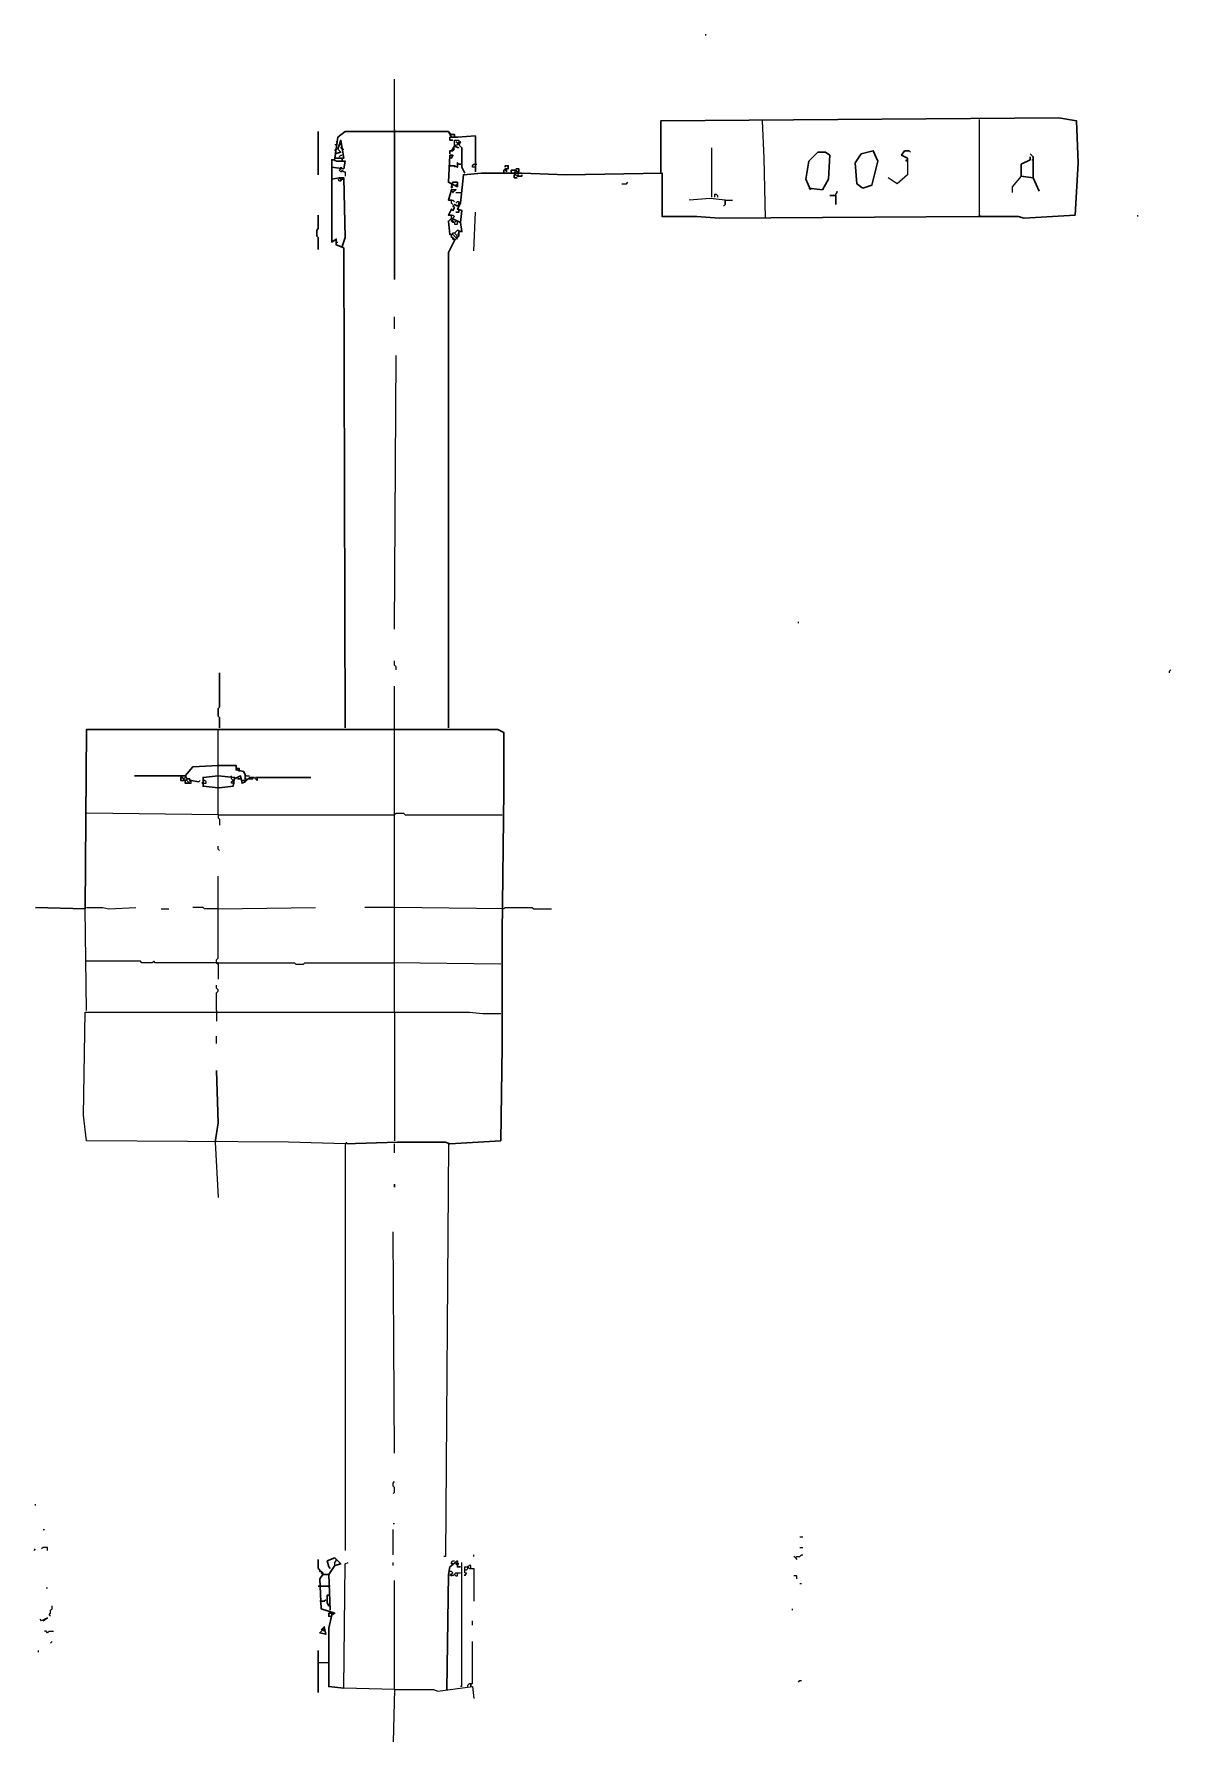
# Model space of a CAD drawing. Header units: millimetres. Extents: x 32 to 4162, y 440 to 3057.
# Drawn here: x 3402 to 4162, y 1614 to 2756 of the extents above; entities that cross this region are included whole.
import ezdxf

# ---------------------------------------------------------------- set-up
doc = ezdxf.new("R2010")
doc.units = ezdxf.units.MM

msp = doc.modelspace()

# ---------------------------------------------------------------- linework, layer by layer
for points in [[(3851, 2755, 0), (3851, 2756, 0)], [(3643, 2692, 0), (3643, 2726, 0)], [(3891, 2633, 0), (3890, 2673, 0), (3889, 2698, 0)], [(4034, 2635, 0), (4034, 2699, 0)], [(3605, 2684, 0), (3604, 2684, 0), (3605, 2685, 0)], [(3681, 2689, 0), (3680, 2690, 0)], [(3683, 2681, 0), (3683, 2685, 0), (3686, 2685, 0), (3686, 2684, 0)], [(3685, 2683, 0), (3684, 2684, 0)], [(3604, 2682, 0), (3603, 2682, 0)], [(3604, 2678, 0), (3603, 2678, 0), (3604, 2679, 0)], [(3608, 2679, 0), (3607, 2680, 0), (3608, 2681, 0), (3606, 2683, 0)], [(3606, 2674, 0), (3607, 2675, 0), (3608, 2675, 0)], [(3608, 2679, 0), (3609, 2679, 0)], [(3681, 2678, 0), (3682, 2678, 0), (3683, 2679, 0), (3682, 2680, 0), (3683, 2681, 0)], [(3683, 2681, 0), (3684, 2682, 0), (3685, 2682, 0)], [(3855, 2647, 0), (3855, 2680, 0)], [(3603, 2672, 0), (3603, 2671, 0)], [(3608, 2664, 0), (3607, 2664, 0), (3606, 2665, 0), (3607, 2666, 0)], [(3607, 2666, 0), (3607, 2667, 0), (3608, 2666, 0)], [(3608, 2664, 0), (3608, 2665, 0), (3609, 2664, 0), (3610, 2664, 0), (3610, 2661, 0)], [(3683, 2668, 0), (3683, 2667, 0)], [(3697, 2667, 0), (3695, 2667, 0), (3695, 2668, 0), (3696, 2669, 0), (3697, 2669, 0)], [(3697, 2669, 0), (3698, 2669, 0)], [(3718, 2664, 0), (3718, 2665, 0), (3717, 2665, 0), (3718, 2664, 0)], [(3721, 2664, 0), (3721, 2663, 0)], [(3723, 2664, 0), (3724, 2664, 0)], [(3725, 2662, 0), (3726, 2662, 0)], [(3986, 2671, 0), (3986, 2662, 0), (3979, 2656, 0), (3973, 2660, 0)], [(3986, 2671, 0), (3985, 2671, 0), (3985, 2672, 0), (3986, 2671, 0)], [(4062, 2661, 0), (4056, 2654, 0), (4056, 2650, 0)], [(4069, 2672, 0), (4070, 2672, 0)], [(3605, 2659, 0), (3606, 2658, 0), (3607, 2658, 0), (3608, 2659, 0), (3609, 2659, 0)], [(3606, 2660, 0), (3607, 2659, 0)], [(3681, 2654, 0), (3682, 2654, 0), (3681, 2653, 0), (3681, 2654, 0)], [(3684, 2655, 0), (3685, 2656, 0)], [(3684, 2650, 0), (3687, 2650, 0)], [(3795, 2656, 0), (3798, 2656, 0), (3799, 2657, 0)], [(3938, 2648, 0), (3938, 2649, 0), (3939, 2650, 0), (3939, 2651, 0)], [(3682, 2642, 0), (3681, 2643, 0), (3681, 2645, 0), (3682, 2645, 0), (3683, 2644, 0)], [(3681, 2639, 0), (3681, 2638, 0)], [(3684, 2643, 0), (3685, 2644, 0), (3686, 2644, 0), (3686, 2643, 0)], [(3685, 2641, 0), (3686, 2642, 0), (3686, 2643, 0)], [(3686, 2638, 0), (3686, 2639, 0), (3685, 2639, 0)], [(3864, 2645, 0), (3854, 2646, 0), (3840, 2645, 0)], [(3857, 2647, 0), (3857, 2649, 0), (3858, 2649, 0), (3859, 2648, 0), (3859, 2647, 0)], [(3864, 2645, 0), (3869, 2645, 0)], [(3681, 2633, 0), (3681, 2635, 0), (3682, 2635, 0), (3683, 2634, 0), (3682, 2633, 0)], [(3683, 2630, 0), (3682, 2630, 0), (3681, 2631, 0), (3681, 2632, 0), (3683, 2630, 0), (3684, 2631, 0)], [(3683, 2630, 0), (3683, 2629, 0), (3685, 2629, 0), (3685, 2630, 0)], [(3685, 2630, 0), (3685, 2631, 0), (3684, 2631, 0)], [(3696, 2611, 0), (3697, 2637, 0)], [(4034, 2635, 0), (4035, 2634, 0)], [(4140, 2634, 0), (4140, 2635, 0)], [(3604, 2617, 0), (3605, 2617, 0)], [(3684, 2620, 0), (3685, 2621, 0), (3683, 2623, 0), (3682, 2623, 0), (3681, 2622, 0)], [(3683, 2618, 0), (3683, 2619, 0), (3682, 2620, 0), (3681, 2620, 0), (3681, 2622, 0)], [(3683, 2618, 0), (3682, 2619, 0), (3682, 2620, 0)], [(3683, 2623, 0), (3685, 2625, 0), (3686, 2625, 0), (3686, 2624, 0)], [(3685, 2622, 0), (3686, 2623, 0), (3686, 2624, 0)], [(3643, 2559, 0), (3643, 2567, 0)], [(3643, 2358, 0), (3644, 2541, 0)], [(3913, 2362, 0), (3913, 2363, 0)], [(3644, 2331, 0), (3644, 2333, 0), (3643, 2334, 0), (3643, 2337, 0)], [(4161, 2329, 0), (4161, 2330, 0), (4162, 2331, 0)], [(3643, 2291, 0), (3643, 2320, 0)], [(3525, 2234, 0), (3525, 2291, 0)], [(3643, 2102, 0), (3643, 2291, 0)], [(3503, 2257, 0), (3502, 2257, 0), (3502, 2258, 0)], [(3505, 2256, 0), (3504, 2257, 0), (3504, 2258, 0)], [(3505, 2255, 0), (3507, 2255, 0), (3507, 2256, 0), (3506, 2257, 0)], [(3505, 2256, 0), (3505, 2255, 0)], [(3514, 2255, 0), (3517, 2255, 0), (3517, 2256, 0), (3516, 2257, 0), (3515, 2257, 0), (3515, 2256, 0), (3514, 2255, 0)], [(3526, 2252, 0), (3525, 2252, 0)], [(3534, 2259, 0), (3534, 2260, 0)], [(3535, 2255, 0), (3534, 2255, 0), (3534, 2256, 0), (3535, 2257, 0), (3534, 2258, 0), (3534, 2259, 0)], [(3535, 2255, 0), (3536, 2255, 0)], [(3543, 2256, 0), (3542, 2257, 0), (3541, 2257, 0)], [(3544, 2260, 0), (3543, 2260, 0)], [(3543, 2257, 0), (3544, 2258, 0), (3545, 2258, 0)], [(3543, 2257, 0), (3543, 2256, 0)], [(3544, 2260, 0), (3546, 2260, 0)], [(3551, 2259, 0), (3550, 2259, 0)], [(3525, 2234, 0), (3437, 2235, 0)], [(3525, 2234, 0), (3643, 2234, 0)], [(3525, 2234, 0), (3525, 2232, 0), (3526, 2231, 0), (3526, 2227, 0)], [(3643, 2234, 0), (3644, 2235, 0), (3649, 2235, 0), (3650, 2234, 0), (3715, 2234, 0)], [(3526, 2210, 0), (3525, 2211, 0), (3525, 2213, 0)], [(3524, 2135, 0), (3524, 2137, 0), (3525, 2138, 0), (3525, 2193, 0)], [(3437, 2103, 0), (3436, 2171, 0)], [(3437, 2172, 0), (3448, 2172, 0), (3452, 2171, 0), (3470, 2172, 0)], [(3487, 2171, 0), (3492, 2171, 0)], [(3525, 2171, 0), (3516, 2171, 0), (3515, 2172, 0), (3508, 2172, 0)], [(3525, 2171, 0), (3590, 2172, 0)], [(3643, 2172, 0), (3623, 2172, 0)], [(3716, 2171, 0), (3643, 2172, 0)], [(3716, 2171, 0), (3717, 2172, 0), (3735, 2172, 0), (3736, 2171, 0), (3748, 2171, 0)], [(3524, 2135, 0), (3483, 2135, 0), (3482, 2136, 0), (3481, 2135, 0), (3474, 2135, 0), (3473, 2136, 0), (3437, 2136, 0)], [(3524, 2135, 0), (3576, 2135, 0), (3577, 2134, 0), (3582, 2134, 0), (3583, 2135, 0), (3642, 2135, 0)], [(3524, 2135, 0), (3525, 2134, 0), (3525, 2124, 0)], [(3525, 2135, 0), (3524, 2135, 0)], [(3714, 2134, 0), (3642, 2135, 0)], [(3524, 2103, 0), (3524, 2115, 0), (3525, 2116, 0), (3525, 2117, 0), (3524, 2118, 0), (3524, 2120, 0)], [(3610, 2014, 0), (3572, 2015, 0), (3437, 2016, 0), (3435, 2033, 0), (3436, 2102, 0), (3693, 2102, 0), (3702, 2101, 0), (3714, 2101, 0)], [(3524, 2103, 0), (3524, 2096, 0)], [(3643, 2102, 0), (3643, 2016, 0)], [(3524, 2081, 0), (3524, 2086, 0)], [(3523, 2015, 0), (3525, 1978, 0)], [(3610, 2014, 0), (3611, 2015, 0)], [(3610, 2014, 0), (3610, 1742, 0)], [(3643, 2008, 0), (3643, 2014, 0)], [(3679, 2014, 0), (3677, 1738, 0), (3676, 1738, 0)], [(3643, 1807, 0), (3642, 1955, 0)], [(3642, 1780, 0), (3643, 1781, 0), (3643, 1784, 0), (3642, 1785, 0), (3642, 1787, 0), (3643, 1788, 0)], [(3403, 1772, 0), (3403, 1773, 0)], [(3642, 1760, 0), (3643, 1760, 0)], [(3408, 1756, 0), (3409, 1756, 0)], [(3642, 1739, 0), (3642, 1756, 0)], [(3914, 1751, 0), (3916, 1751, 0)], [(3402, 1742, 0), (3403, 1743, 0)], [(3411, 1742, 0), (3411, 1744, 0), (3408, 1744, 0), (3407, 1743, 0)], [(3603, 1732, 0), (3603, 1734, 0), (3604, 1735, 0), (3604, 1736, 0)], [(3696, 1738, 0), (3696, 1739, 0)], [(3911, 1737, 0), (3910, 1738, 0)], [(3911, 1737, 0), (3912, 1738, 0), (3914, 1738, 0), (3915, 1739, 0), (3916, 1739, 0)], [(3911, 1737, 0), (3912, 1736, 0)], [(3914, 1744, 0), (3916, 1744, 0)], [(3595, 1726, 0), (3594, 1727, 0)], [(3643, 1649, 0), (3609, 1650, 0), (3610, 1733, 0), (3612, 1734, 0)], [(3642, 1732, 0), (3642, 1734, 0)], [(3680, 1728, 0), (3679, 1728, 0)], [(3681, 1726, 0), (3682, 1727, 0), (3681, 1728, 0), (3680, 1728, 0)], [(3680, 1726, 0), (3681, 1726, 0), (3682, 1725, 0), (3684, 1727, 0), (3687, 1727, 0)], [(3680, 1726, 0), (3681, 1725, 0), (3681, 1726, 0)], [(3681, 1726, 0), (3680, 1726, 0)], [(3682, 1733, 0), (3681, 1733, 0), (3681, 1734, 0), (3682, 1735, 0), (3683, 1735, 0)], [(3683, 1726, 0), (3684, 1725, 0), (3685, 1725, 0), (3685, 1727, 0)], [(3688, 1651, 0), (3688, 1734, 0)], [(3690, 1727, 0), (3690, 1731, 0), (3692, 1731, 0), (3693, 1730, 0), (3696, 1730, 0), (3696, 1708, 0)], [(3690, 1729, 0), (3691, 1729, 0), (3692, 1730, 0), (3692, 1731, 0)], [(3690, 1727, 0), (3691, 1727, 0), (3690, 1725, 0), (3690, 1726, 0)], [(3694, 1730, 0), (3694, 1732, 0), (3693, 1732, 0), (3692, 1731, 0)], [(3912, 1723, 0), (3912, 1725, 0), (3910, 1725, 0)], [(3410, 1717, 0), (3411, 1717, 0)], [(3643, 1649, 0), (3643, 1722, 0)], [(3914, 1720, 0), (3915, 1720, 0)], [(3413, 1698, 0), (3412, 1699, 0), (3413, 1700, 0), (3413, 1702, 0), (3414, 1703, 0), (3414, 1705, 0)], [(3599, 1705, 0), (3600, 1705, 0)], [(3909, 1702, 0), (3909, 1703, 0)], [(3408, 1695, 0), (3411, 1697, 0), (3407, 1695, 0), (3406, 1696, 0)], [(3600, 1698, 0), (3601, 1698, 0), (3601, 1699, 0)], [(3695, 1692, 0), (3695, 1695, 0)], [(3411, 1687, 0), (3410, 1688, 0), (3409, 1688, 0)], [(3411, 1687, 0), (3412, 1688, 0), (3415, 1688, 0)], [(3413, 1680, 0), (3414, 1681, 0)], [(3595, 1689, 0), (3596, 1690, 0)], [(3692, 1651, 0), (3692, 1652, 0), (3693, 1653, 0), (3695, 1653, 0), (3695, 1681, 0)], [(3405, 1674, 0), (3405, 1675, 0)], [(3592, 1667, 0), (3599, 1667, 0)], [(3643, 1649, 0), (3642, 1614, 0)], [(3643, 1649, 0), (3669, 1649, 0), (3672, 1648, 0), (3695, 1651, 0), (3696, 1643, 0)], [(3688, 1651, 0), (3687, 1651, 0)], [(3913, 1654, 0), (3914, 1655, 0), (3915, 1655, 0)]]:
    msp.add_polyline3d(points)
at = {"lineweight": 30}
for points in [[(3687, 2630, 0), (3688, 2638, 0), (3685, 2639, 0), (3687, 2643, 0), (3689, 2662, 0), (3701, 2663, 0), (3728, 2663, 0), (3758, 2662, 0), (3822, 2663, 0), (3822, 2634, 0), (3845, 2634, 0), (3860, 2633, 0), (4033, 2634, 0), (4060, 2634, 0), (4064, 2633, 0), (4098, 2635, 0), (4100, 2670, 0), (4099, 2698, 0), (4087, 2700, 0), (3821, 2698, 0), (3821, 2663, 0)], [(3592, 2662, 0), (3592, 2691, 0)], [(3697, 2664, 0), (3697, 2688, 0), (3685, 2687, 0), (3681, 2687, 0), (3679, 2691, 0), (3610, 2691, 0), (3605, 2687, 0), (3603, 2673, 0), (3609, 2673, 0), (3607, 2685, 0), (3605, 2679, 0), (3607, 2677, 0), (3603, 2676, 0)], [(3643, 2692, 0), (3643, 2592, 0)], [(3681, 2687, 0), (3680, 2687, 0), (3680, 2685, 0), (3682, 2685, 0)], [(3681, 2687, 0), (3683, 2687, 0), (3683, 2689, 0), (3681, 2689, 0)], [(3690, 2663, 0), (3688, 2667, 0), (3688, 2680, 0), (3685, 2683, 0), (3687, 2684, 0), (3686, 2682, 0), (3685, 2683, 0)], [(3608, 2671, 0), (3608, 2673, 0)], [(3681, 2656, 0), (3679, 2657, 0), (3680, 2675, 0), (3682, 2675, 0), (3681, 2673, 0), (3681, 2674, 0)], [(3681, 2678, 0), (3680, 2678, 0), (3680, 2676, 0)], [(3681, 2678, 0), (3683, 2681, 0), (3686, 2680, 0)], [(3921, 2652, 0), (3918, 2659, 0), (3920, 2671, 0), (3926, 2677, 0), (3931, 2677, 0), (3934, 2675, 0), (3933, 2659, 0), (3929, 2652, 0), (3920, 2653, 0)], [(3956, 2653, 0), (3962, 2655, 0), (3966, 2671, 0), (3963, 2678, 0), (3955, 2676, 0), (3951, 2670, 0), (3952, 2656, 0), (3956, 2653, 0)], [(3986, 2671, 0), (3986, 2673, 0), (3982, 2675, 0), (3984, 2678, 0), (3987, 2678, 0), (3988, 2677, 0)], [(4070, 2660, 0), (4062, 2661, 0), (4062, 2669, 0), (4068, 2672, 0), (4068, 2674, 0)], [(4070, 2660, 0), (4070, 2674, 0), (4068, 2676, 0)], [(3610, 2292, 0), (3609, 2613, 0), (3604, 2615, 0), (3604, 2619, 0), (3601, 2617, 0), (3601, 2672, 0), (3603, 2672, 0), (3604, 2671, 0), (3610, 2671, 0), (3609, 2666, 0), (3601, 2667, 0)], [(3679, 2668, 0), (3683, 2668, 0), (3685, 2667, 0), (3685, 2670, 0), (3686, 2669, 0)], [(3686, 2669, 0), (3688, 2669, 0)], [(3716, 2663, 0), (3716, 2665, 0), (3717, 2666, 0), (3719, 2666, 0), (3719, 2668, 0), (3717, 2668, 0), (3717, 2667, 0)], [(3721, 2664, 0), (3721, 2665, 0), (3724, 2665, 0), (3725, 2664, 0), (3726, 2664, 0), (3726, 2666, 0), (3724, 2666, 0)], [(3728, 2662, 0), (3728, 2661, 0), (3725, 2661, 0), (3724, 2662, 0), (3723, 2662, 0), (3723, 2660, 0), (3725, 2660, 0)], [(3608, 2614, 0), (3610, 2620, 0), (3609, 2660, 0), (3606, 2660, 0), (3601, 2659, 0)], [(3681, 2645, 0), (3679, 2645, 0), (3681, 2652, 0), (3684, 2652, 0), (3682, 2650, 0), (3682, 2651, 0)], [(3681, 2654, 0), (3682, 2657, 0), (3685, 2657, 0), (3685, 2654, 0), (3681, 2656, 0)], [(4070, 2660, 0), (4074, 2651, 0)], [(3681, 2635, 0), (3679, 2635, 0), (3681, 2639, 0), (3682, 2638, 0), (3683, 2640, 0), (3682, 2641, 0), (3683, 2642, 0), (3685, 2641, 0)], [(3864, 2645, 0), (3864, 2642, 0), (3863, 2641, 0)], [(3938, 2648, 0), (3934, 2648, 0)], [(3938, 2648, 0), (3938, 2642, 0)], [(3592, 2612, 0), (3592, 2620, 0), (3591, 2621, 0), (3591, 2625, 0), (3592, 2626, 0), (3592, 2635, 0)], [(3679, 2292, 0), (3679, 2610, 0), (3683, 2618, 0), (3686, 2621, 0), (3686, 2624, 0), (3688, 2624, 0), (3687, 2630, 0), (3681, 2633, 0), (3679, 2631, 0), (3680, 2622, 0), (3682, 2622, 0), (3685, 2619, 0)], [(3686, 2638, 0), (3686, 2637, 0), (3684, 2637, 0)], [(3526, 2292, 0), (3526, 2299, 0), (3525, 2300, 0), (3525, 2305, 0), (3526, 2306, 0), (3526, 2329, 0)], [(3610, 2014, 0), (3645, 2015, 0), (3677, 2015, 0), (3680, 2014, 0), (3714, 2016, 0), (3715, 2079, 0), (3715, 2155, 0), (3716, 2250, 0), (3716, 2289, 0), (3712, 2291, 0), (3437, 2291, 0), (3436, 2171, 0), (3403, 2172, 0)], [(3503, 2260, 0), (3508, 2266, 0), (3525, 2267, 0)], [(3543, 2256, 0), (3543, 2261, 0), (3542, 2263, 0), (3537, 2264, 0), (3537, 2267, 0), (3525, 2267, 0)], [(3539, 2263, 0), (3539, 2265, 0), (3537, 2265, 0)], [(3502, 2257, 0), (3502, 2258, 0), (3503, 2259, 0), (3504, 2259, 0), (3503, 2260, 0), (3469, 2260, 0)], [(3502, 2257, 0), (3500, 2257, 0), (3500, 2259, 0), (3501, 2259, 0), (3502, 2258, 0)], [(3505, 2255, 0), (3503, 2255, 0), (3503, 2257, 0), (3504, 2258, 0), (3506, 2258, 0), (3506, 2257, 0)], [(3505, 2255, 0), (3507, 2257, 0), (3512, 2256, 0), (3513, 2257, 0)], [(3525, 2252, 0), (3515, 2253, 0), (3515, 2259, 0), (3525, 2260, 0)], [(3526, 2252, 0), (3535, 2253, 0), (3536, 2259, 0), (3525, 2260, 0)], [(3543, 2256, 0), (3541, 2255, 0), (3540, 2260, 0), (3536, 2258, 0)], [(3541, 2257, 0), (3540, 2258, 0), (3538, 2258, 0)], [(3543, 2256, 0), (3546, 2259, 0), (3549, 2259, 0), (3551, 2257, 0), (3551, 2259, 0), (3587, 2259, 0)], [(3545, 2258, 0), (3548, 2258, 0), (3548, 2259, 0)], [(3523, 2015, 0), (3525, 2028, 0), (3524, 2063, 0)], [(3643, 1985, 0), (3643, 1987, 0)], [(3595, 1726, 0), (3595, 1727, 0), (3594, 1728, 0), (3593, 1728, 0), (3593, 1729, 0), (3592, 1730, 0), (3592, 1736, 0)], [(3599, 1726, 0), (3603, 1732, 0), (3607, 1733, 0), (3603, 1737, 0), (3598, 1735, 0), (3599, 1731, 0), (3600, 1730, 0)], [(3609, 1650, 0), (3599, 1651, 0), (3599, 1690, 0), (3601, 1699, 0), (3603, 1700, 0), (3594, 1703, 0), (3593, 1723, 0), (3595, 1726, 0), (3599, 1726, 0), (3600, 1702, 0)], [(3678, 1649, 0), (3679, 1726, 0), (3680, 1731, 0), (3685, 1735, 0), (3685, 1732, 0), (3684, 1733, 0), (3686, 1733, 0)], [(3687, 1731, 0), (3685, 1731, 0), (3685, 1732, 0)], [(3592, 1718, 0), (3600, 1718, 0)], [(3593, 1708, 0), (3596, 1708, 0), (3597, 1709, 0)], [(3599, 1705, 0), (3598, 1707, 0), (3598, 1712, 0), (3599, 1712, 0)], [(3594, 1689, 0), (3596, 1691, 0), (3597, 1686, 0), (3593, 1687, 0), (3595, 1689, 0), (3596, 1688, 0)], [(3600, 1698, 0), (3599, 1698, 0), (3599, 1700, 0), (3601, 1700, 0), (3601, 1699, 0)], [(3592, 1667, 0), (3592, 1675, 0)], [(3592, 1667, 0), (3592, 1647, 0)], [(3694, 1651, 0), (3694, 1653, 0)]]:
    msp.add_polyline3d(points, dxfattribs=at)

doc.saveas('drawing.dxf')
